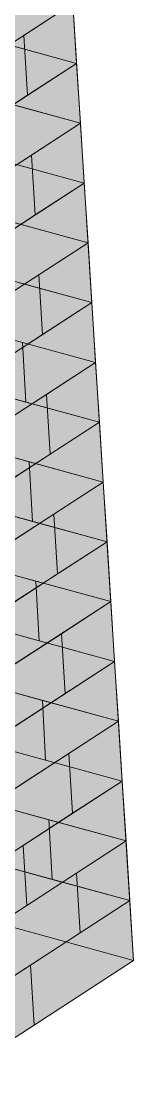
# Paper-space layout '02 Chimney' of a CAD drawing. Header units: millimetres. Extents: x 5 to 415, y 5 to 287.
# Drawn here: x 298.57 to 303.17, y 105.17 to 149.01 of the extents above; entities that cross this region are included whole.
import ezdxf

# ---------------------------------------------------------------- set-up
doc = ezdxf.new("R2010")
doc.units = ezdxf.units.MM
doc.layers.add('SHEET_GEOMETRY', color=7, linetype='Continuous')

# ---------------------------------------------------------------- blocks, each defined once
blk = doc.blocks.new('SHEET_02_CHIMNEY')
at = {"layer": 'SHEET_GEOMETRY', "lineweight": 18}
blk.add_line((303.168, 110.468), (298.398, 185.731), dxfattribs=at)
at = {"layer": 'SHEET_GEOMETRY', "lineweight": 9}
for p, q in [((296.668, 147.125), (300.68, 149.736)), ((300.68, 149.736), (298.674, 148.43)), ((300.68, 149.736), (300.835, 147.282)), ((300.835, 147.282), (300.68, 149.736)), ((295.062, 148.866), (300.835, 147.282)), ((298.674, 148.43), (294.662, 145.82)), ((298.674, 148.43), (298.827, 145.975)), ((298.827, 145.975), (298.674, 148.43)), ((300.835, 147.282), (297.949, 148.074)), ((300.835, 147.282), (296.82, 144.668)), ((298.827, 145.975), (300.835, 147.282)), ((300.835, 147.282), (300.991, 144.827)), ((300.991, 144.827), (300.835, 147.282)), ((300.991, 144.827), (295.176, 146.423)), ((294.812, 143.362), (298.827, 145.975)), ((298.083, 145.625), (300.991, 144.827)), ((296.971, 142.212), (300.991, 144.827)), ((300.991, 144.827), (298.981, 143.519)), ((300.991, 144.827), (301.146, 142.373)), ((301.146, 142.373), (300.991, 144.827)), ((295.29, 143.98), (301.146, 142.373)), ((298.981, 143.519), (294.962, 140.904)), ((298.981, 143.519), (299.135, 141.064)), ((299.135, 141.064), (298.981, 143.519)), ((301.146, 142.373), (298.218, 143.177)), ((301.146, 142.373), (297.123, 139.755)), ((299.135, 141.064), (301.146, 142.373)), ((301.146, 142.373), (301.302, 139.919)), ((301.302, 139.919), (301.146, 142.373)), ((301.302, 139.919), (295.404, 141.538)), ((295.112, 138.446), (299.135, 141.064)), ((298.353, 140.728), (301.302, 139.919)), ((297.275, 137.298), (301.302, 139.919)), ((301.302, 139.919), (299.288, 138.609)), ((301.302, 139.919), (301.457, 137.465)), ((301.457, 137.465), (301.302, 139.919)), ((295.517, 139.095), (301.457, 137.465)), ((299.288, 138.609), (295.261, 135.988)), ((299.288, 138.609), (299.442, 136.153)), ((299.442, 136.153), (299.288, 138.609)), ((301.457, 137.465), (298.487, 138.28)), ((292.64, 137.473), (298.622, 135.831)), ((301.457, 137.465), (297.427, 134.842)), ((299.442, 136.153), (301.457, 137.465)), ((301.457, 137.465), (301.613, 135.01)), ((301.613, 135.01), (301.457, 137.465)), ((301.613, 135.01), (295.631, 136.652)), ((295.411, 133.53), (299.442, 136.153)), ((298.622, 135.831), (298.757, 133.383)), ((298.757, 133.383), (298.622, 135.831)), ((298.622, 135.831), (301.613, 135.01)), ((298.757, 133.383), (292.733, 135.036)), ((297.578, 132.385), (301.613, 135.01)), ((301.613, 135.01), (299.596, 133.698)), ((301.613, 135.01), (301.768, 132.556)), ((301.768, 132.556), (301.613, 135.01)), ((295.745, 134.209), (301.768, 132.556)), ((299.596, 133.698), (295.561, 131.072)), ((301.768, 132.556), (298.757, 133.383)), ((299.596, 133.698), (299.749, 131.242)), ((299.749, 131.242), (299.596, 133.698)), ((292.826, 132.599), (298.891, 130.934)), ((301.768, 132.556), (297.73, 129.928)), ((299.749, 131.242), (301.768, 132.556)), ((301.768, 132.556), (301.924, 130.102)), ((301.924, 130.102), (301.768, 132.556)), ((301.924, 130.102), (295.859, 131.767)), ((295.711, 128.614), (299.749, 131.242)), ((298.891, 130.934), (299.026, 128.486)), ((299.026, 128.486), (298.891, 130.934)), ((298.891, 130.934), (301.924, 130.102)), ((299.026, 128.486), (292.919, 130.162)), ((297.882, 127.472), (301.924, 130.102)), ((301.924, 130.102), (299.903, 128.787)), ((301.924, 130.102), (302.08, 127.648)), ((302.08, 127.648), (301.924, 130.102)), ((295.973, 129.324), (302.08, 127.648)), ((299.903, 128.787), (295.861, 126.156)), ((302.08, 127.648), (299.026, 128.486)), ((299.903, 128.787), (300.057, 126.331)), ((300.057, 126.331), (299.903, 128.787)), ((293.012, 127.725), (299.161, 126.037)), ((302.08, 127.648), (298.034, 125.015)), ((300.057, 126.331), (302.08, 127.648)), ((302.08, 127.648), (302.235, 125.194)), ((302.235, 125.194), (302.08, 127.648)), ((302.235, 125.194), (296.086, 126.881)), ((296.011, 123.698), (300.057, 126.331)), ((299.161, 126.037), (299.295, 123.589)), ((299.295, 123.589), (299.161, 126.037)), ((299.161, 126.037), (302.235, 125.194)), ((299.295, 123.589), (293.105, 125.288)), ((298.185, 122.558), (302.235, 125.194)), ((302.235, 125.194), (300.21, 123.876)), ((302.235, 125.194), (302.391, 122.739)), ((302.391, 122.739), (302.235, 125.194)), ((296.2, 124.438), (302.391, 122.739)), ((300.21, 123.876), (296.161, 121.24)), ((300.21, 123.876), (300.364, 121.42)), ((300.364, 121.42), (300.21, 123.876)), ((302.391, 122.739), (299.295, 123.589)), ((293.198, 122.851), (299.43, 121.14)), ((302.391, 122.739), (298.337, 120.102)), ((300.364, 121.42), (302.391, 122.739)), ((302.391, 122.739), (302.546, 120.285)), ((302.546, 120.285), (302.391, 122.739)), ((302.546, 120.285), (296.314, 121.996)), ((296.31, 118.783), (300.364, 121.42)), ((299.43, 121.14), (299.565, 118.692)), ((299.565, 118.692), (299.43, 121.14)), ((299.43, 121.14), (302.546, 120.285)), ((299.565, 118.692), (293.291, 120.414)), ((298.489, 117.645), (302.546, 120.285)), ((302.546, 120.285), (300.518, 118.965)), ((302.546, 120.285), (302.702, 117.831)), ((302.702, 117.831), (302.546, 120.285)), ((296.428, 119.553), (302.702, 117.831)), ((300.518, 118.965), (296.46, 116.325)), ((300.518, 118.965), (300.671, 116.51)), ((300.671, 116.51), (300.518, 118.965)), ((302.702, 117.831), (299.565, 118.692)), ((293.384, 117.977), (299.7, 116.243)), ((302.702, 117.831), (298.641, 115.188)), ((300.671, 116.51), (302.702, 117.831)), ((302.702, 117.831), (302.857, 115.377)), ((302.857, 115.377), (302.702, 117.831)), ((302.857, 115.377), (296.542, 117.11)), ((296.61, 113.867), (300.671, 116.51)), ((299.7, 116.243), (299.834, 113.795)), ((299.834, 113.795), (299.7, 116.243)), ((299.7, 116.243), (302.857, 115.377)), ((299.834, 113.795), (293.477, 115.54)), ((298.792, 112.731), (302.857, 115.377)), ((302.857, 115.377), (300.825, 114.054)), ((302.857, 115.377), (303.013, 112.923)), ((303.013, 112.923), (302.857, 115.377)), ((298.641, 115.188), (294.58, 112.545)), ((298.641, 115.188), (298.792, 112.731)), ((298.792, 112.731), (298.641, 115.188)), ((296.656, 114.667), (303.013, 112.923)), ((300.825, 114.054), (296.76, 111.409)), ((300.825, 114.054), (300.979, 111.599)), ((300.979, 111.599), (300.825, 114.054)), ((303.013, 112.923), (299.834, 113.795)), ((294.728, 110.086), (298.792, 112.731)), ((303.013, 112.923), (298.944, 110.275)), ((300.979, 111.599), (303.013, 112.923)), ((303.013, 112.923), (303.168, 110.468)), ((303.168, 110.468), (303.013, 112.923)), ((303.168, 110.468), (296.769, 112.225)), ((296.91, 108.951), (300.979, 111.599)), ((298.944, 110.275), (294.875, 107.627)), ((298.944, 110.275), (299.096, 107.818)), ((299.096, 107.818), (298.944, 110.275)), ((299.096, 107.818), (303.168, 110.468)), ((295.023, 105.168), (299.096, 107.818))]:
    blk.add_line(p, q, dxfattribs=at)
at = {"layer": 'SHEET_GEOMETRY', "color": 47}
for points in [[(296.668, 147.125), (300.524, 152.19), (296.516, 149.582)], [(296.668, 147.125), (300.68, 149.736), (300.524, 152.19)], [(300.835, 147.282), (297.949, 148.074), (297.814, 150.522)], [(300.835, 147.282), (297.814, 150.522), (300.68, 149.736)], [(300.991, 144.827), (295.176, 146.423), (295.062, 148.866)], [(300.991, 144.827), (295.062, 148.866), (300.835, 147.282)], [(294.812, 143.362), (298.674, 148.43), (294.662, 145.82)], [(294.812, 143.362), (298.827, 145.975), (298.674, 148.43)], [(297.275, 137.298), (301.146, 142.373), (297.123, 139.755)], [(297.275, 137.298), (301.302, 139.919), (301.146, 142.373)], [(299.442, 136.153), (301.302, 139.919), (299.288, 138.609)], [(299.442, 136.153), (301.457, 137.465), (301.302, 139.919)], [(295.411, 133.53), (299.288, 138.609), (295.261, 135.988)], [(295.411, 133.53), (299.442, 136.153), (299.288, 138.609)], [(302.08, 127.648), (299.026, 128.486), (298.891, 130.934)], [(302.08, 127.648), (298.891, 130.934), (301.924, 130.102)], [(298.185, 122.558), (302.08, 127.648), (298.034, 125.015)], [(298.185, 122.558), (302.235, 125.194), (302.08, 127.648)], [(302.391, 122.739), (299.295, 123.589), (299.161, 126.037)], [(302.391, 122.739), (299.161, 126.037), (302.235, 125.194)], [(296.31, 118.783), (300.21, 123.876), (296.161, 121.24)], [(296.31, 118.783), (300.364, 121.42), (300.21, 123.876)], [(298.489, 117.645), (302.391, 122.739), (298.337, 120.102)], [(298.489, 117.645), (302.546, 120.285), (302.391, 122.739)], [(302.702, 117.831), (299.565, 118.692), (299.43, 121.14)], [(302.702, 117.831), (299.43, 121.14), (302.546, 120.285)], [(300.671, 116.51), (302.546, 120.285), (300.518, 118.965)], [(300.671, 116.51), (302.702, 117.831), (302.546, 120.285)], [(302.857, 115.377), (296.542, 117.11), (296.428, 119.553)], [(302.857, 115.377), (296.428, 119.553), (302.702, 117.831)], [(296.61, 113.867), (300.518, 118.965), (296.46, 116.325)], [(296.61, 113.867), (300.671, 116.51), (300.518, 118.965)], [(303.168, 110.468), (296.769, 112.225), (296.656, 114.667)], [(303.168, 110.468), (296.656, 114.667), (303.013, 112.923)]]:
    blk.add_solid(points, dxfattribs=at)
at = {"layer": 'SHEET_GEOMETRY', "color": 25}
for points in [[(298.827, 145.975), (300.68, 149.736), (298.674, 148.43)], [(298.827, 145.975), (300.835, 147.282), (300.68, 149.736)], [(299.135, 141.064), (300.991, 144.827), (298.981, 143.519)], [(299.135, 141.064), (301.146, 142.373), (300.991, 144.827)], [(295.711, 128.614), (299.596, 133.698), (295.561, 131.072)], [(295.711, 128.614), (299.749, 131.242), (299.596, 133.698)], [(300.979, 111.599), (302.857, 115.377), (300.825, 114.054)], [(300.979, 111.599), (303.013, 112.923), (302.857, 115.377)], [(294.728, 110.086), (298.641, 115.188), (294.58, 112.545)], [(294.728, 110.086), (298.792, 112.731), (298.641, 115.188)], [(296.91, 108.951), (300.825, 114.054), (296.76, 111.409)], [(296.91, 108.951), (300.979, 111.599), (300.825, 114.054)], [(299.096, 107.818), (303.013, 112.923), (298.944, 110.275)], [(299.096, 107.818), (303.168, 110.468), (303.013, 112.923)]]:
    blk.add_solid(points, dxfattribs=at)
at = {"layer": 'SHEET_GEOMETRY', "color": 57}
for points in [[(296.971, 142.212), (300.835, 147.282), (296.82, 144.668)], [(296.971, 142.212), (300.991, 144.827), (300.835, 147.282)], [(301.146, 142.373), (298.218, 143.177), (298.083, 145.625)], [(301.146, 142.373), (298.083, 145.625), (300.991, 144.827)], [(301.302, 139.919), (295.404, 141.538), (295.29, 143.98)], [(301.302, 139.919), (295.29, 143.98), (301.146, 142.373)], [(295.112, 138.446), (298.981, 143.519), (294.962, 140.904)], [(295.112, 138.446), (299.135, 141.064), (298.981, 143.519)], [(301.457, 137.465), (298.487, 138.28), (298.353, 140.728)], [(301.457, 137.465), (298.353, 140.728), (301.302, 139.919)], [(298.757, 133.383), (292.733, 135.036), (292.64, 137.473)], [(298.757, 133.383), (292.64, 137.473), (298.622, 135.831)], [(297.578, 132.385), (301.457, 137.465), (297.427, 134.842)], [(297.578, 132.385), (301.613, 135.01), (301.457, 137.465)], [(299.749, 131.242), (301.613, 135.01), (299.596, 133.698)], [(299.749, 131.242), (301.768, 132.556), (301.613, 135.01)], [(300.057, 126.331), (301.924, 130.102), (299.903, 128.787)], [(300.057, 126.331), (302.08, 127.648), (301.924, 130.102)], [(296.011, 123.698), (299.903, 128.787), (295.861, 126.156)], [(296.011, 123.698), (300.057, 126.331), (299.903, 128.787)], [(300.364, 121.42), (302.235, 125.194), (300.21, 123.876)], [(300.364, 121.42), (302.391, 122.739), (302.235, 125.194)], [(302.546, 120.285), (296.314, 121.996), (296.2, 124.438)], [(302.546, 120.285), (296.2, 124.438), (302.391, 122.739)]]:
    blk.add_solid(points, dxfattribs=at)
at = {"layer": 'SHEET_GEOMETRY', "color": 37}
for points in [[(301.613, 135.01), (295.631, 136.652), (295.517, 139.095)], [(301.613, 135.01), (295.517, 139.095), (301.457, 137.465)], [(301.768, 132.556), (298.757, 133.383), (298.622, 135.831)], [(301.768, 132.556), (298.622, 135.831), (301.613, 135.01)], [(301.924, 130.102), (295.859, 131.767), (295.745, 134.209)], [(301.924, 130.102), (295.745, 134.209), (301.768, 132.556)], [(299.026, 128.486), (292.919, 130.162), (292.826, 132.599)], [(299.026, 128.486), (292.826, 132.599), (298.891, 130.934)], [(302.235, 125.194), (296.086, 126.881), (295.973, 129.324)], [(302.235, 125.194), (295.973, 129.324), (302.08, 127.648)], [(299.295, 123.589), (293.105, 125.288), (293.012, 127.725)], [(299.295, 123.589), (293.012, 127.725), (299.161, 126.037)], [(299.565, 118.692), (293.291, 120.414), (293.198, 122.851)], [(299.565, 118.692), (293.198, 122.851), (299.43, 121.14)], [(299.834, 113.795), (293.477, 115.54), (293.384, 117.977)], [(299.834, 113.795), (293.384, 117.977), (299.7, 116.243)], [(303.013, 112.923), (299.834, 113.795), (299.7, 116.243)], [(303.013, 112.923), (299.7, 116.243), (302.857, 115.377)]]:
    blk.add_solid(points, dxfattribs=at)
at = {"layer": 'SHEET_GEOMETRY', "color": 35}
for points in [[(297.882, 127.472), (301.768, 132.556), (297.73, 129.928)], [(297.882, 127.472), (301.924, 130.102), (301.768, 132.556)], [(298.792, 112.731), (302.702, 117.831), (298.641, 115.188)], [(298.792, 112.731), (302.857, 115.377), (302.702, 117.831)], [(295.023, 105.168), (298.944, 110.275), (294.875, 107.627)], [(295.023, 105.168), (299.096, 107.818), (298.944, 110.275)]]:
    blk.add_solid(points, dxfattribs=at)

psp = doc.layouts.new('02 Chimney')

# ---------------------------------------------------------------- block references
psp.add_blockref('SHEET_02_CHIMNEY', (0, 0))

doc.saveas('drawing.dxf')
